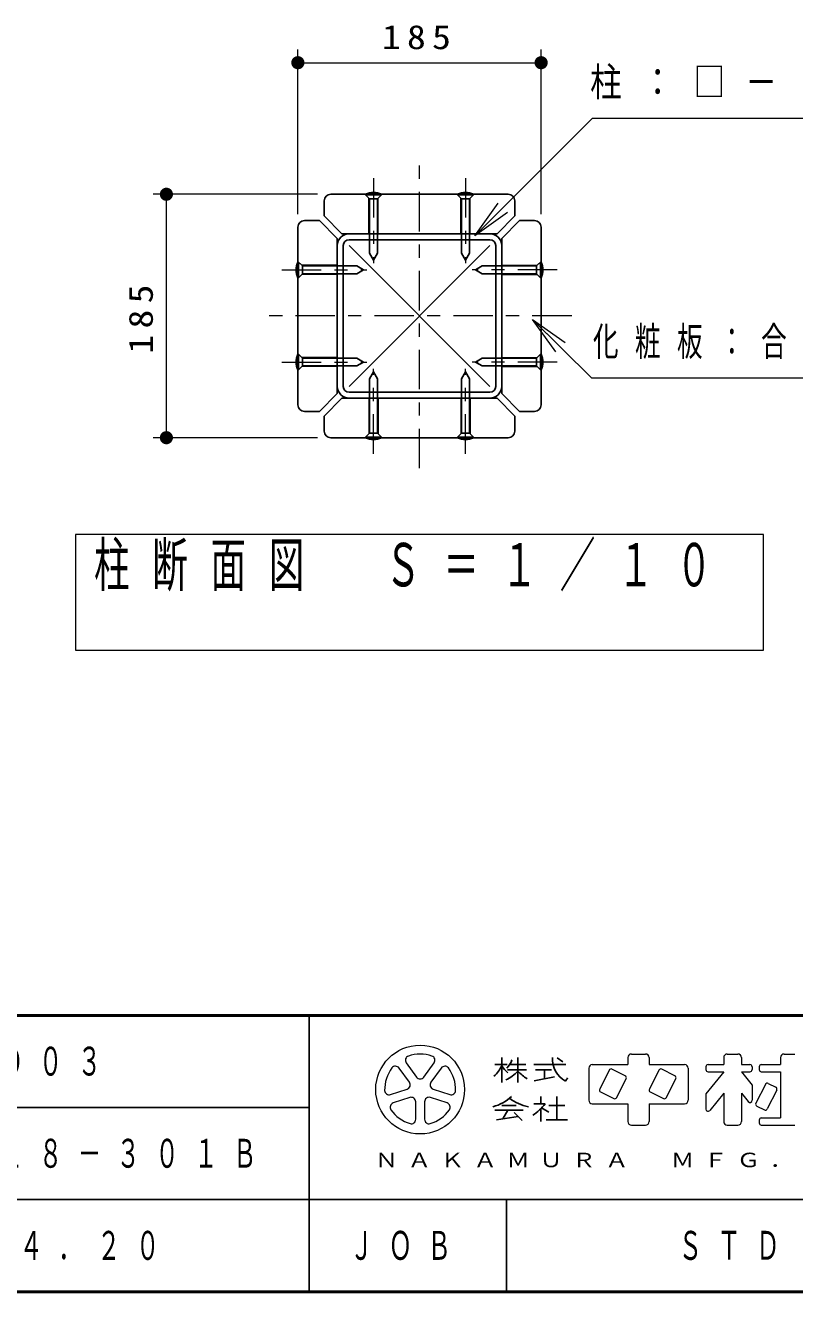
# Model space of a CAD drawing. Units: millimetres on the paper, with parts at other scales. Extents: x -385 to 280, y 0 to 267.
# Drawn here: x -91.6 to -33.1, y 0 to 96.2 of the extents above; entities that cross this region are included whole.
import ezdxf

# ---------------------------------------------------------------- set-up
doc = ezdxf.new("R2010")
doc.units = ezdxf.units.MM
doc.linetypes.add('USER2', pattern=[6, 3, -1, 1, -1])
doc.layers.add('LY_1', color=190, linetype='Continuous', lineweight=25)
doc.styles.add('ＭＳ ゴシック', font='')
doc.styles.get('ＭＳ ゴシック').set_extended_font_data('MS Gothic')

# ---------------------------------------------------------------- blocks, each defined once
blk = doc.blocks.new('filled_dot')
at = {"color": 0, "linetype": 'Continuous', "lineweight": -2, "const_width": 1.25}
blk.add_lwpolyline([(-0.625, 0, 1), (0.625, 0, 1)], format="xyb", close=True, dxfattribs=at)

msp = doc.modelspace()

# ---------------------------------------------------------------- linework, layer by layer
at = {"layer": 'LY_1', "color": 7, "lineweight": 13}
for p, q in [((-70.87, 81.904), (-70.87, 94.404)), ((-52.37, 81.904), (-52.37, 94.404)), ((-70.87, 93.404), (-52.37, 93.404)), ((-69.37, 83.404), (-81.87, 83.404)), ((-80.87, 64.904), (-80.87, 83.404)), ((-65.47, 83.114), (-65.76, 83.404)), ((-65.47, 80.404), (-65.47, 83.114)), ((-64.77, 83.114), (-64.48, 83.404)), ((-64.77, 80.404), (-64.77, 83.114)), ((-58.47, 83.114), (-58.76, 83.404)), ((-58.47, 80.404), (-58.47, 83.114)), ((-57.77, 83.114), (-57.48, 83.404)), ((-57.77, 80.404), (-57.77, 83.114)), ((-57.411, 80.254), (-55.642, 82.728)), ((-57.411, 80.254), (-55.289, 82.374)), ((-54.935, 82.02), (-57.411, 80.254)), ((-66.97, 79.504), (-56.27, 68.804)), ((-66.97, 68.804), (-56.27, 79.504)), ((-70.58, 78.004), (-70.87, 78.294)), ((-67.87, 78.004), (-70.58, 78.004)), ((-55.37, 78.004), (-52.66, 78.004)), ((-52.66, 78.004), (-52.37, 78.294)), ((-70.58, 77.304), (-70.87, 77.014)), ((-67.87, 77.304), (-70.58, 77.304)), ((-55.37, 77.304), (-52.66, 77.304)), ((-52.66, 77.304), (-52.37, 77.014)), ((-53.016, 73.889), (-50.887, 71.775)), ((-53.016, 73.889), (-50.535, 72.13)), ((-51.239, 71.42), (-53.016, 73.889)), ((-70.58, 71.004), (-70.87, 71.294)), ((-52.66, 71.004), (-52.37, 71.294)), ((-70.58, 70.304), (-70.87, 70.014)), ((-67.87, 71.004), (-70.58, 71.004)), ((-67.87, 70.304), (-70.58, 70.304)), ((-55.37, 71.004), (-52.66, 71.004)), ((-55.37, 70.304), (-52.66, 70.304)), ((-52.66, 70.304), (-52.37, 70.014)), ((-65.47, 67.904), (-65.47, 65.194)), ((-64.77, 67.904), (-64.77, 65.194)), ((-58.47, 67.904), (-58.47, 65.194)), ((-57.77, 67.904), (-57.77, 65.194)), ((-69.37, 64.904), (-81.87, 64.904)), ((-65.47, 65.194), (-65.76, 64.904)), ((-64.77, 65.194), (-64.48, 64.904)), ((-58.47, 65.194), (-58.76, 64.904)), ((-57.77, 65.194), (-57.48, 64.904)), ((-87.77, 57.554), (-87.77, 48.754)), ((-35.47, 57.554), (-87.77, 57.554)), ((-35.47, 48.754), (-35.47, 57.554)), ((-87.77, 48.754), (-35.47, 48.754)), ((-62.629, 17.393), (-61.844, 16.313)), ((-61.298, 16.313), (-60.513, 17.393)), ((-45.776, 17.793), (-45.776, 17.253)), ((-45.506, 18.063), (-44.426, 18.063)), ((-44.156, 17.793), (-44.156, 17.253)), ((-38.486, 17.793), (-38.486, 17.253)), ((-38.216, 18.063), (-37.406, 18.063)), ((-37.136, 17.793), (-37.136, 17.253)), ((-34.166, 17.793), (-34.166, 17.253)), ((-33.896, 18.063), (-33.086, 18.063)), ((-62.39, 15.917), (-63.175, 16.997)), ((-59.967, 16.997), (-60.752, 15.917)), ((-48.746, 16.983), (-48.746, 14.553)), ((-48.476, 17.253), (-45.776, 17.253)), ((-47.198, 16.838), (-47.918, 15.4)), ((-45.975, 16.408), (-46.981, 16.911)), ((-44.156, 17.253), (-41.456, 17.253)), ((-43.418, 16.838), (-44.138, 15.4)), ((-42.195, 16.408), (-43.201, 16.911)), ((-41.186, 16.983), (-41.186, 14.553)), ((-39.836, 17.091), (-39.836, 16.875)), ((-38.486, 16.713), (-39.836, 15.026)), ((-39.674, 17.253), (-38.486, 17.253)), ((-39.674, 16.713), (-38.486, 16.713)), ((-37.136, 17.253), (-36.488, 17.253)), ((-37.136, 16.713), (-36.326, 15.701)), ((-37.136, 16.713), (-36.488, 16.713)), ((-36.326, 17.091), (-36.326, 16.875)), ((-35.786, 17.091), (-35.786, 16.875)), ((-35.624, 17.253), (-34.166, 17.253)), ((-35.624, 16.713), (-34.166, 16.713)), ((-34.166, 16.713), (-34.166, 13.203)), ((-46.622, 14.752), (-45.902, 16.19)), ((-42.842, 14.752), (-42.122, 16.19)), ((-36.326, 15.701), (-36.326, 14.543)), ((-35.318, 15.758), (-36.038, 14.32)), ((-35.101, 15.831), (-34.527, 15.544)), ((-63.828, 14.985), (-62.559, 15.397)), ((-62.35, 14.755), (-63.62, 14.343)), ((-59.522, 14.343), (-60.792, 14.755)), ((-60.583, 15.397), (-59.313, 14.985)), ((-47.845, 15.183), (-46.839, 14.68)), ((-44.065, 15.183), (-43.059, 14.68)), ((-39.836, 15.026), (-39.836, 13.868)), ((-38.486, 15.093), (-39.547, 13.766)), ((-38.486, 15.093), (-38.486, 12.933)), ((-37.136, 15.093), (-36.614, 14.441)), ((-37.136, 15.093), (-37.136, 12.933)), ((-34.454, 15.326), (-35.174, 13.888)), ((-61.908, 13.099), (-61.908, 14.434)), ((-61.233, 14.434), (-61.233, 13.099)), ((-48.476, 14.283), (-45.776, 14.283)), ((-45.776, 14.283), (-45.776, 12.933)), ((-44.156, 14.283), (-41.456, 14.283)), ((-44.156, 14.283), (-44.156, 12.933)), ((-35.965, 14.103), (-35.391, 13.816)), ((-45.506, 12.663), (-44.426, 12.663)), ((-38.216, 12.663), (-37.406, 12.663)), ((-35.786, 13.041), (-35.786, 12.825)), ((-35.624, 13.203), (-34.166, 13.203)), ((-35.624, 12.663), (-33.086, 12.663))]:
    msp.add_line(p, q, dxfattribs=at)
at = {"layer": 'LY_1', "color": 7, "linetype": 'USER2', "lineweight": 13}
for p, q in [((-61.62, 62.58), (-61.62, 85.727)), ((-65.12, 84.627), (-65.12, 78.161)), ((-58.12, 84.627), (-58.12, 78.161)), ((-72.093, 77.654), (-65.628, 77.654)), ((-51.147, 77.654), (-57.612, 77.654)), ((-50.047, 74.154), (-73.194, 74.154)), ((-72.093, 70.654), (-65.628, 70.654)), ((-51.147, 70.654), (-57.612, 70.654)), ((-65.12, 63.681), (-65.12, 70.146)), ((-58.12, 63.681), (-58.12, 70.146))]:
    msp.add_line(p, q, dxfattribs=at)
at = {"layer": 'LY_1', "color": 40}
for p, q in [((-68.87, 82.904), (-68.87, 81.757)), ((-54.87, 83.404), (-68.37, 83.404)), ((-54.37, 81.757), (-54.37, 82.904)), ((-70.87, 80.904), (-70.87, 67.404)), ((-69.224, 81.404), (-70.37, 81.404)), ((-69.224, 81.404), (-67.87, 80.05)), ((-68.87, 81.757), (-67.517, 80.404)), ((-54.37, 81.757), (-55.724, 80.404)), ((-54.017, 81.404), (-55.37, 80.05)), ((-52.87, 81.404), (-54.017, 81.404)), ((-52.37, 67.404), (-52.37, 80.904)), ((-67.87, 68.257), (-67.87, 80.05)), ((-67.517, 80.404), (-55.724, 80.404)), ((-55.37, 80.05), (-55.37, 68.257)), ((-69.224, 66.904), (-67.87, 68.257)), ((-68.87, 66.55), (-67.517, 67.904)), ((-55.724, 67.904), (-67.517, 67.904)), ((-54.37, 66.55), (-55.724, 67.904)), ((-54.017, 66.904), (-55.37, 68.257)), ((-70.37, 66.904), (-69.224, 66.904)), ((-68.87, 66.55), (-68.87, 65.404)), ((-54.37, 65.404), (-54.37, 66.55)), ((-54.017, 66.904), (-52.87, 66.904)), ((-68.37, 64.904), (-54.87, 64.904))]:
    msp.add_line(p, q, dxfattribs=at)
at = {"layer": 'LY_1', "color": 7}
for p, q in [((-65.72, 83.404), (-64.52, 83.404)), ((-65.72, 83.404), (-65.72, 83.364)), ((-65.72, 83.364), (-65.42, 83.064)), ((-65.72, 83.364), (-64.52, 83.364)), ((-65.42, 83.064), (-65.42, 78.923)), ((-65.42, 83.064), (-64.82, 83.064)), ((-64.52, 83.364), (-64.82, 83.064)), ((-64.82, 83.064), (-64.82, 78.923)), ((-64.52, 83.404), (-64.52, 83.364)), ((-58.72, 83.404), (-57.52, 83.404)), ((-58.72, 83.404), (-58.72, 83.364)), ((-58.72, 83.364), (-58.42, 83.064)), ((-58.72, 83.364), (-57.52, 83.364)), ((-58.42, 83.064), (-58.42, 78.923)), ((-58.42, 83.064), (-57.82, 83.064)), ((-57.52, 83.364), (-57.82, 83.064)), ((-57.82, 83.064), (-57.82, 78.923)), ((-57.52, 83.404), (-57.52, 83.364)), ((-56.27, 79.504), (-66.97, 68.804)), ((-66.97, 79.504), (-56.27, 68.804)), ((-65.12, 78.404), (-65.42, 78.923)), ((-65.12, 78.404), (-64.82, 78.923)), ((-58.12, 78.404), (-58.42, 78.923)), ((-58.12, 78.404), (-57.82, 78.923)), ((-70.87, 78.254), (-70.87, 77.054)), ((-70.87, 78.254), (-70.83, 78.254)), ((-70.83, 78.254), (-70.53, 77.954)), ((-70.83, 78.254), (-70.83, 77.054)), ((-52.41, 78.254), (-52.71, 77.954)), ((-52.41, 78.254), (-52.41, 77.054)), ((-52.37, 78.254), (-52.41, 78.254)), ((-52.37, 78.254), (-52.37, 77.054)), ((-70.87, 77.054), (-70.83, 77.054)), ((-70.83, 77.054), (-70.53, 77.354)), ((-70.53, 77.954), (-66.39, 77.954)), ((-70.53, 77.954), (-70.53, 77.354)), ((-70.53, 77.354), (-66.39, 77.354)), ((-65.87, 77.654), (-66.39, 77.954)), ((-65.87, 77.654), (-66.39, 77.354)), ((-57.37, 77.654), (-56.851, 77.954)), ((-57.37, 77.654), (-56.851, 77.354)), ((-52.71, 77.954), (-56.851, 77.954)), ((-52.71, 77.354), (-56.851, 77.354)), ((-52.71, 77.954), (-52.71, 77.354)), ((-52.41, 77.054), (-52.71, 77.354)), ((-52.37, 77.054), (-52.41, 77.054)), ((-70.87, 71.254), (-70.87, 70.054)), ((-70.87, 71.254), (-70.83, 71.254)), ((-70.83, 71.254), (-70.53, 70.954)), ((-70.83, 71.254), (-70.83, 70.054)), ((-52.41, 71.254), (-52.71, 70.954)), ((-52.41, 71.254), (-52.41, 70.054)), ((-52.37, 71.254), (-52.41, 71.254)), ((-52.37, 71.254), (-52.37, 70.054)), ((-70.83, 70.054), (-70.53, 70.354)), ((-70.53, 70.954), (-66.39, 70.954)), ((-70.53, 70.954), (-70.53, 70.354)), ((-70.53, 70.354), (-66.39, 70.354)), ((-65.87, 70.654), (-66.39, 70.954)), ((-65.87, 70.654), (-66.39, 70.354)), ((-57.37, 70.654), (-56.851, 70.954)), ((-57.37, 70.654), (-56.851, 70.354)), ((-52.71, 70.954), (-56.851, 70.954)), ((-52.71, 70.354), (-56.851, 70.354)), ((-52.71, 70.954), (-52.71, 70.354)), ((-52.41, 70.054), (-52.71, 70.354)), ((-70.87, 70.054), (-70.83, 70.054)), ((-65.12, 69.904), (-65.42, 69.384)), ((-65.42, 65.244), (-65.42, 69.384)), ((-65.12, 69.904), (-64.82, 69.384)), ((-64.82, 65.244), (-64.82, 69.384)), ((-58.12, 69.904), (-58.42, 69.384)), ((-58.42, 65.244), (-58.42, 69.384)), ((-58.12, 69.904), (-57.82, 69.384)), ((-57.82, 65.244), (-57.82, 69.384)), ((-52.37, 70.054), (-52.41, 70.054)), ((-65.72, 64.944), (-65.42, 65.244)), ((-65.72, 64.944), (-64.52, 64.944)), ((-65.72, 64.904), (-65.72, 64.944)), ((-65.72, 64.904), (-64.52, 64.904)), ((-65.42, 65.244), (-64.82, 65.244)), ((-64.52, 64.944), (-64.82, 65.244)), ((-64.52, 64.904), (-64.52, 64.944)), ((-58.72, 64.944), (-58.42, 65.244)), ((-58.72, 64.944), (-57.52, 64.944)), ((-58.72, 64.904), (-58.72, 64.944)), ((-58.72, 64.904), (-57.52, 64.904)), ((-58.42, 65.244), (-57.82, 65.244)), ((-57.52, 64.944), (-57.82, 65.244)), ((-57.52, 64.904), (-57.52, 64.944)), ((-55.361, 17.793), (-55.361, 15.903)), ((-54.146, 17.793), (-54.146, 15.903)), ((-50.719, 17.467), (-51.16, 17.761)), ((-55.901, 17.253), (-54.956, 17.253)), ((-54.915, 16.848), (-53.471, 16.848)), ((-54.769, 17.253), (-53.525, 17.253)), ((-52.931, 17.253), (-50.501, 17.253)), ((-52.796, 16.848), (-51.581, 16.848)), ((-52.121, 16.848), (-52.121, 16.173)), ((-52.889, 16.02), (-51.353, 16.327)), ((-52.391, 14.823), (-52.391, 14.283)), ((-51.176, 14.823), (-51.176, 13.068)), ((-55.901, 13.784), (-53.741, 13.784)), ((-55.361, 14.148), (-54.281, 14.148)), ((-54.899, 13.784), (-55.289, 13.136)), ((-54.416, 13.607), (-53.81, 13.001)), ((-52.931, 14.283), (-52.051, 14.283)), ((-52.391, 13.91), (-52.391, 12.933)), ((-52.34, 13.96), (-51.796, 13.646)), ((-51.783, 14.148), (-50.568, 14.148)), ((-55.765, 13.067), (-54.113, 13.304)), ((-51.986, 13.068), (-50.366, 13.068)), ((-55, 7), (-55, 0))]:
    msp.add_line(p, q, dxfattribs=at)
at = {"layer": 'LY_1', "color": 3}
for p, q in [((-66.97, 80.404), (-56.27, 80.404)), ((-66.97, 79.954), (-56.27, 79.954)), ((-67.87, 68.804), (-67.87, 79.504)), ((-67.42, 68.804), (-67.42, 79.504)), ((-55.82, 68.804), (-55.82, 79.504)), ((-55.37, 79.504), (-55.37, 68.804)), ((-66.97, 68.354), (-56.27, 68.354)), ((-56.27, 67.904), (-66.97, 67.904))]:
    msp.add_line(p, q, dxfattribs=at)
at = {"layer": 'LY_1', "color": 7, "lineweight": 50}
for p, q in [((-385, 21), (0, 21)), ((-385, 0), (0, 0))]:
    msp.add_line(p, q, dxfattribs=at)
at = {"layer": 'LY_1', "color": 211}
for p, q in [((-70, 21), (-70, 0)), ((-187.5, 14), (-70, 14)), ((-242.5, 7), (0, 7))]:
    msp.add_line(p, q, dxfattribs=at)
at = {"layer": 'LY_1', "color": 7, "lineweight": 13}
for points in [[(-57.411, 80.254), (-48.475, 89.178), (-3.102, 89.178)], [(-53.016, 73.889), (-48.537, 69.442), (-2.977, 69.442)]]:
    msp.add_lwpolyline(points, dxfattribs=at)
msp.add_circle((-61.571, 15.363), 3.375, dxfattribs=at)
at = {"layer": 'LY_1', "color": 40}
for centre, start, end in [((-68.37, 82.904), 90, 180), ((-54.87, 82.904), 0, 90), ((-70.37, 80.904), 90, 180), ((-52.87, 80.904), 0, 90), ((-70.37, 67.404), 180, 270), ((-52.87, 67.404), 270, 0), ((-68.37, 65.404), 180, 270), ((-54.87, 65.404), 270, 0)]:
    msp.add_arc(centre, 0.5, start, end, dxfattribs=at)
at = {"layer": 'LY_1', "color": 7}
for centre, radius, start, end in [((-65.12, 82.188), 1.356, 63.73195, 116.26805), ((-58.12, 82.188), 1.356, 63.73195, 116.26805), ((-69.655, 77.654), 1.356, 153.73195, 206.26805), ((-53.586, 77.654), 1.356, 333.73196, 26.26804), ((-69.655, 70.654), 1.356, 153.73195, 206.26805), ((-53.586, 70.654), 1.356, 333.73196, 26.26804), ((-65.12, 66.119), 1.356, 243.73195, 296.26804), ((-58.12, 66.119), 1.356, 243.73195, 296.26804), ((-56.002, 18.047), 1.467, 313.72108, 343.54317), ((-49.563, 17.694), 1.953, 177.09472, 240.51891), ((-57.466, 18.084), 2.285, 311.36185, 337.13638), ((-53.383, 18.427), 2.345, 212.50346, 230.00631), ((-56.374, 18.818), 3.034, 295.86917, 317.23867), ((-51.918, 18.818), 3.034, 222.76131, 240.10806), ((-51.54, 16.805), 1.299, 321.42112, 334.8249), ((-56.898, 17.257), 3.32, 285.11261, 313.40619), ((-52.77, 17.194), 3.192, 231.17281, 259.75506), ((-55.66, 17.226), 4.657, 304.87257, 320.80411)]:
    msp.add_arc(centre, radius, start, end, dxfattribs=at)
at = {"layer": 'LY_1', "color": 3}
for centre, radius, start, end in [((-66.97, 79.504), 0.9, 90, 180), ((-66.97, 79.504), 0.45, 90, 180), ((-56.27, 79.504), 0.9, 0, 90), ((-56.27, 79.504), 0.45, 0, 90), ((-66.97, 68.804), 0.9, 180, 270), ((-66.97, 68.804), 0.45, 180, 270), ((-56.27, 68.804), 0.9, 270, 0), ((-56.27, 68.804), 0.45, 270, 0)]:
    msp.add_arc(centre, radius, start, end, dxfattribs=at)
at = {"layer": 'LY_1', "color": 7, "lineweight": 13}
for centre, radius, start, end in [((-62.356, 17.592), 0.338, 109.39847, 215.99997), ((-61.571, 15.363), 2.7, 70.60155, 109.39847), ((-60.786, 17.592), 0.338, 324, 70.60155), ((-45.506, 17.793), 0.27, 89.99998, 179.99996), ((-44.426, 17.793), 0.27, 0, 89.99998), ((-38.216, 17.793), 0.27, 89.99998, 179.99996), ((-37.406, 17.793), 0.27, 0, 89.99998), ((-33.896, 17.793), 0.27, 89.99998, 179.99996), ((-61.571, 15.363), 2.7, 142.60154, 181.39846), ((-63.448, 16.798), 0.338, 35.99999, 142.60154), ((-59.694, 16.798), 0.338, 37.39846, 143.99995), ((-61.571, 15.363), 2.7, 358.60155, 37.39847), ((-48.476, 16.983), 0.27, 89.99998, 179.99996), ((-47.054, 16.766), 0.162, 63.43492, 153.43499), ((-46.047, 16.263), 0.162, 333.4349, 63.43487), ((-43.274, 16.766), 0.162, 63.43492, 153.43499), ((-42.267, 16.263), 0.162, 333.4349, 63.43487), ((-41.456, 16.983), 0.27, 0, 89.99998), ((-39.674, 17.091), 0.162, 89.99998, 179.99996), ((-39.674, 16.875), 0.162, 179.99998, 270.00002), ((-36.488, 17.091), 0.162, 0, 89.99998), ((-36.488, 16.875), 0.162, 270.00002, 0), ((-35.624, 17.091), 0.162, 89.99998, 179.99996), ((-35.624, 16.875), 0.162, 179.99998, 270.00002), ((-62.663, 15.718), 0.338, 287.99998, 35.99999), ((-61.571, 16.512), 0.338, 215.99998, 324), ((-60.479, 15.718), 0.338, 143.99996, 251.99999), ((-47.773, 15.328), 0.162, 153.43495, 243.43485), ((-43.993, 15.328), 0.162, 153.43495, 243.43485), ((-35.174, 15.686), 0.162, 63.43487, 153.43498), ((-34.599, 15.399), 0.162, 333.43492, 63.43493), ((-63.933, 15.306), 0.338, 181.39848, 287.99997), ((-62.246, 14.434), 0.338, 359.99997, 107.99999), ((-60.896, 14.434), 0.338, 71.99997, 179.99999), ((-59.209, 15.306), 0.338, 252.00001, 358.60156), ((-48.476, 14.553), 0.27, 179.99998, 270.00002), ((-46.766, 14.825), 0.162, 243.43498, 333.43496), ((-42.986, 14.825), 0.162, 243.43498, 333.43496), ((-41.456, 14.553), 0.27, 270.00002, 0), ((-36.488, 14.543), 0.162, 218.65962, 0), ((-63.516, 14.022), 0.338, 107.99999, 214.60154), ((-61.571, 15.363), 2.7, 214.60156, 253.39848), ((-61.571, 15.363), 2.7, 286.60155, 325.39847), ((-59.626, 14.022), 0.338, 325.39847, 71.99996), ((-39.674, 13.868), 0.162, 179.99998, 321.34037), ((-35.893, 14.248), 0.162, 153.43487, 243.4348), ((-35.318, 13.961), 0.162, 243.43487, 333.43498), ((-62.246, 13.099), 0.338, 253.39847, 359.99997), ((-60.896, 13.099), 0.338, 179.99999, 286.60154), ((-45.506, 12.933), 0.27, 179.99998, 270.00002), ((-44.426, 12.933), 0.27, 270.00002, 0), ((-38.216, 12.933), 0.27, 179.99998, 270.00002), ((-37.406, 12.933), 0.27, 270.00002, 0), ((-35.624, 13.041), 0.162, 89.99998, 179.99996), ((-35.624, 12.825), 0.162, 179.99998, 270.00002)]:
    msp.add_arc(centre, radius, start, end, dxfattribs=at)

# ---------------------------------------------------------------- block references
at = {"layer": 'LY_1', "color": 7, "lineweight": 13, "xscale": 0.4, "yscale": 0.4}
msp.add_blockref('filled_dot', (-70.87, 93.404), dxfattribs=at)
for p, rotation in [((-52.37, 93.404), 180), ((-80.87, 83.404), 270), ((-80.87, 64.904), 90)]:
    msp.add_blockref('filled_dot', p, dxfattribs=dict(at, rotation=rotation))

# ---------------------------------------------------------------- texts
at = {"layer": 'LY_1', "color": 7, "style": 'ＭＳ ゴシック'}
for s, insert, char_height, attachment_point in [('\\T1.33;\\W1.15;185', (-61.62, 94.404), 1.833, 8), ('\\T1.64;\\W0.8;柱：□－１２５×１２５×４．５', (-48.645, 91.828), 2.199, 4), ('\\T1.64;\\W0.65;化粧板：合成木材\u3000１４５×３０', (-48.432, 72.092), 2.199, 4), ('\\T1.64;\\W0.6;柱断面図\u3000Ｓ＝１／１０', (-86.37, 56.904), 3.299, 1), ('\\T1.64;\\W0.6;Ｂ－ＳＴＤ０３', (-95, 17.5), 2.199, 5), ('\\T1.64;\\W0.6;ＡＺＭＡ３６ＡＲ１８－３０１Ｂ', (-95, 10.5), 2.199, 5), ('\\T1.64;\\W0.6;２０２２．０４．２０', (-95, 3.5), 2.199, 5), ('\\T1.64;\\W0.6;ＳＴＤ', (-37.5, 3.5), 2.199, 5)]:
    msp.add_mtext(s, dxfattribs=dict(at, insert=insert, char_height=char_height, attachment_point=attachment_point))
at = {"layer": 'LY_1', "color": 7, "insert": (-81.87, 74.154), "char_height": 1.833, "attachment_point": 8, "rotation": 90, "style": 'ＭＳ ゴシック'}
msp.add_mtext('\\T1.33;\\W1.15;185', dxfattribs=at)
at = {"layer": 'LY_1', "color": 4, "attachment_point": 5, "style": 'ＭＳ ゴシック'}
for s, insert, char_height in [('\\T1.39;\\W1.2;ＮＡＫＡＭＵＲＡ\u3000ＭＦＧ．ＣＯＲＰＯＲＡＴＩＯＮ', (-35, 10), 1.1), ('\\T1.64;\\W0.6;ＪＯＢ', (-62.5, 3.5), 2.199)]:
    msp.add_mtext(s, dxfattribs=dict(at, insert=insert, char_height=char_height))

doc.saveas('drawing.dxf')
